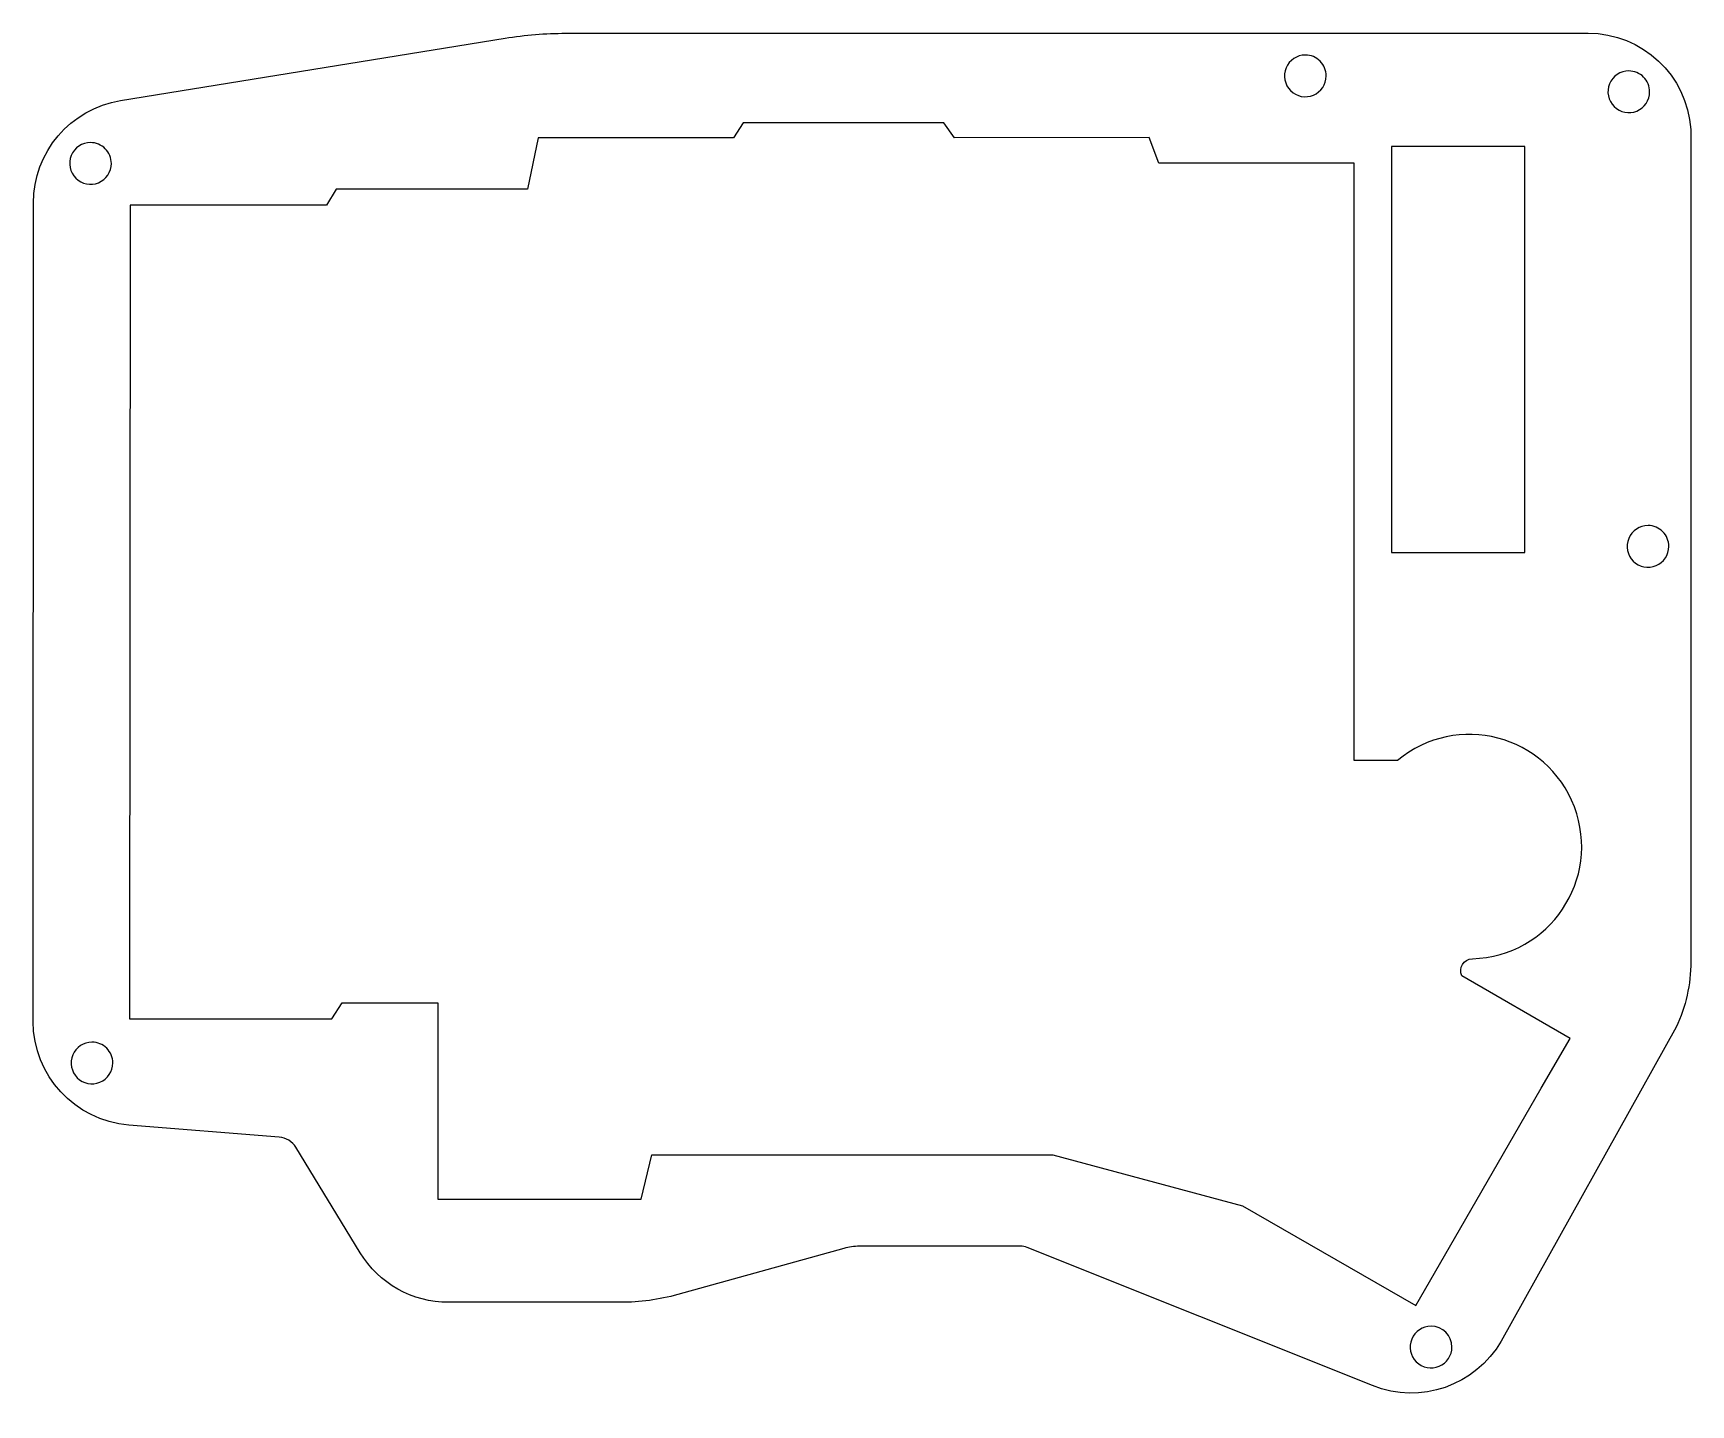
# Model space of a CAD drawing. Extents: x 5 to 160, y 4 to 132.
import ezdxf

# ---------------------------------------------------------------- set-up
doc = ezdxf.new("R2010")
doc.units = 0
doc.layers.add('Ebene_1', color=7, linetype='CONTINUOUS')

msp = doc.modelspace()

# ---------------------------------------------------------------- linework, layer by layer
at = {"layer": 'Ebene_1', "color": 5}
for points in [[(13.320046, 126.176087), (49.318879, 132.016778)], [(54.998866, 132.474955), (150.703317, 132.487895)], [(132.860585, 64.363231), (128.811717, 64.362683), (128.809717, 79.476437), (128.813517, 116.485007), (128.805917, 116.485006), (128.8054, 120.303369), (110.506455, 120.300869), (109.60487, 122.701048), (91.387089, 122.698548), (90.386591, 124.087829), (71.602537, 124.085329), (70.701467, 122.695826), (52.425597, 122.693326), (51.425925, 117.892589), (33.488592, 117.890189), (32.587534, 116.388923), (14.205365, 116.386423), (14.166765, 40.186698), (33.107418, 40.189298), (34.059276, 41.690571), (43.0164, 41.691771), (43.01889, 23.292005), (62.053729, 23.294605), (63.050949, 27.442561), (99.692401, 27.447561), (99.692401, 27.447561), (100.605774, 27.432341), (118.362053, 22.675653), (134.577294, 13.321036), (137.27569, 17.99839), (137.27572, 17.997852)], [(160.314042, 123.455397), (160.315042, 112.314446)], [(5.132291, 39.942674), (5.149191, 116.574587)], [(160.315082, 112.013903), (160.324082, 45.534939)], [(137.27572, 17.997852), (146.323834, 33.672789), (149.023006, 38.349802), (138.894601, 44.195039)], [(158.952701, 39.39465), (142.573253, 10.007248)], [(28.17615, 29.101189), (14.091567, 30.232389)], [(35.732374, 18.283022), (29.724169, 28.147945)], [(81.027702, 18.687249), (65.472424, 14.363941)], [(97.554146, 18.889817), (82.497778, 18.887817)], [(130.525353, 5.82991), (98.195148, 18.766369)], [(60.128848, 13.634688), (44.007853, 13.632488)]]:
    msp.add_lwpolyline(points, dxfattribs=at)
for points in [[(124.239114, 130.436097)], [(154.519639, 128.949253)], [(10.499739, 122.238777)], [(144.799264, 116.487169), (144.798544, 121.862172), (132.298531, 121.860472), (132.303631, 83.860453), (144.795884, 83.862143)], [(156.3193, 86.374729)], [(10.638268, 38.001537)], [(136.006779, 11.397504)]]:
    msp.add_lwpolyline(points, close=True, dxfattribs=at)
for points in [[(49.318879, 132.016778), (51.19687, 132.321476), (53.096318, 132.474695), (54.998866, 132.474955)], [(150.703317, 132.487895), (155.78995, 132.488587), (159.999507, 128.532296), (160.314042, 123.455397)], [(124.239114, 130.436097), (123.449692, 130.436097), (122.738001, 129.96056), (122.435902, 129.231229)], [(125.619233, 129.864433), (125.253203, 130.230463), (124.756759, 130.436097), (124.239114, 130.436097)], [(122.435902, 129.231229), (122.133803, 128.501898), (122.30079, 127.662402), (122.858996, 127.104196)], [(126.190897, 128.484314), (126.190897, 129.001959), (125.985263, 129.498403), (125.619233, 129.864433)], [(154.519639, 128.949253), (153.730216, 128.949253), (153.018526, 128.473716), (152.716427, 127.744385)], [(155.899757, 128.377589), (155.533727, 128.743619), (155.037283, 128.949253), (154.519639, 128.949253)], [(124.986029, 126.681103), (125.71536, 126.983202), (126.190897, 127.694892), (126.190897, 128.484314)], [(152.716427, 127.744385), (152.414328, 127.015054), (152.581314, 126.175558), (153.13952, 125.617352)], [(156.471421, 126.997471), (156.471421, 127.515115), (156.265787, 128.011559), (155.899757, 128.377589)], [(5.149191, 116.574587), (5.15012, 121.345612), (8.610604, 125.411996), (13.320046, 126.176087)], [(122.858996, 127.104196), (123.417201, 126.54599), (124.256698, 126.379004), (124.986029, 126.681103)], [(155.266553, 125.194259), (155.995885, 125.496358), (156.471421, 126.208048), (156.471421, 126.997471)], [(153.13952, 125.617352), (153.697726, 125.059146), (154.537222, 124.89216), (155.266553, 125.194259)], [(10.499739, 122.238777), (9.710317, 122.238777), (8.998626, 121.763241), (8.696527, 121.03391)], [(11.879858, 121.667114), (11.513828, 122.033144), (11.017384, 122.238777), (10.499739, 122.238777)], [(12.451522, 120.286995), (12.451522, 120.80464), (12.245888, 121.301083), (11.879858, 121.667114)], [(8.696527, 121.03391), (8.394429, 120.304579), (8.561415, 119.465083), (9.119621, 118.906877)], [(11.246654, 118.483784), (11.975985, 118.785882), (12.451522, 119.497573), (12.451522, 120.286995)], [(9.119621, 118.906877), (9.677827, 118.348671), (10.517323, 118.181685), (11.246654, 118.483784)], [(160.315042, 112.314446), (160.312545, 112.21428), (160.312559, 112.114068), (160.315082, 112.013903)], [(156.3193, 86.374729), (155.529877, 86.374729), (154.818186, 85.899193), (154.516088, 85.169862)], [(157.699418, 85.803065), (157.333388, 86.169096), (156.836944, 86.374729), (156.3193, 86.374729)], [(158.271082, 84.422947), (158.271082, 84.940592), (158.065448, 85.437035), (157.699418, 85.803065)], [(154.516088, 85.169862), (154.213989, 84.440531), (154.380975, 83.601034), (154.939181, 83.042829)], [(157.066214, 82.619735), (157.795545, 82.921834), (158.271082, 83.633525), (158.271082, 84.422947)], [(154.939181, 83.042829), (155.497387, 82.484623), (156.336883, 82.317637), (157.066214, 82.619735)], [(149.422026, 60.024829), (146.866165, 66.78567), (138.40288, 69.002754), (132.860585, 64.363231)], [(139.872401, 45.815401), (147.097855, 46.002596), (151.977897, 53.263986), (149.422026, 60.024829)], [(138.894601, 44.195039), (138.53131, 44.930157), (139.052691, 45.794165), (139.872401, 45.815401)], [(160.324082, 45.534939), (160.327651, 43.411837), (159.859227, 41.31449), (158.952701, 39.39465)], [(14.091567, 30.232389), (9.030643, 30.639093), (5.131173, 34.865435), (5.132291, 39.942674)], [(10.638268, 38.001537), (9.848846, 38.001537), (9.137155, 37.526), (8.835057, 36.796669)], [(12.018387, 37.429873), (11.652357, 37.795903), (11.155913, 38.001537), (10.638268, 38.001537)], [(12.590051, 36.049754), (12.590051, 36.567399), (12.384417, 37.063843), (12.018387, 37.429873)], [(8.835057, 36.796669), (8.532958, 36.067338), (8.699944, 35.227842), (9.25815, 34.669636)], [(11.385183, 34.246543), (12.114514, 34.548642), (12.590051, 35.260332), (12.590051, 36.049754)], [(9.25815, 34.669636), (9.816356, 34.11143), (10.655852, 33.944444), (11.385183, 34.246543)], [(29.724169, 28.147945), (29.390737, 28.695406), (28.8151, 29.049873), (28.17615, 29.101189)], [(82.497778, 18.887817), (82.000936, 18.887764), (81.506399, 18.820293), (81.027702, 18.687249)], [(98.195148, 18.766369), (97.991286, 18.847945), (97.773723, 18.889844), (97.554146, 18.889817)], [(44.007853, 13.632488), (40.627052, 13.633216), (37.490951, 15.395597), (35.732374, 18.283022)], [(65.472424, 14.363941), (63.732424, 13.880242), (61.934828, 13.634919), (60.128848, 13.634688)], [(136.006779, 11.397504), (135.217357, 11.397504), (134.505666, 10.921968), (134.203567, 10.192637)], [(137.958562, 9.445722), (137.958562, 10.523661), (137.084719, 11.397504), (136.006779, 11.397504)], [(142.573253, 10.007248), (140.155933, 5.811236), (135.021305, 4.030919), (130.525353, 5.82991)], [(134.203567, 10.192637), (133.901468, 9.463305), (134.068455, 8.623809), (134.626661, 8.065603)], [(136.753694, 7.64251), (137.483025, 7.944609), (137.958562, 8.6563), (137.958562, 9.445722)], [(134.626661, 8.065603), (135.184866, 7.507398), (136.024363, 7.340411), (136.753694, 7.64251)]]:
    msp.add_open_spline(points, degree=3, dxfattribs=at)

doc.saveas('drawing.dxf')
